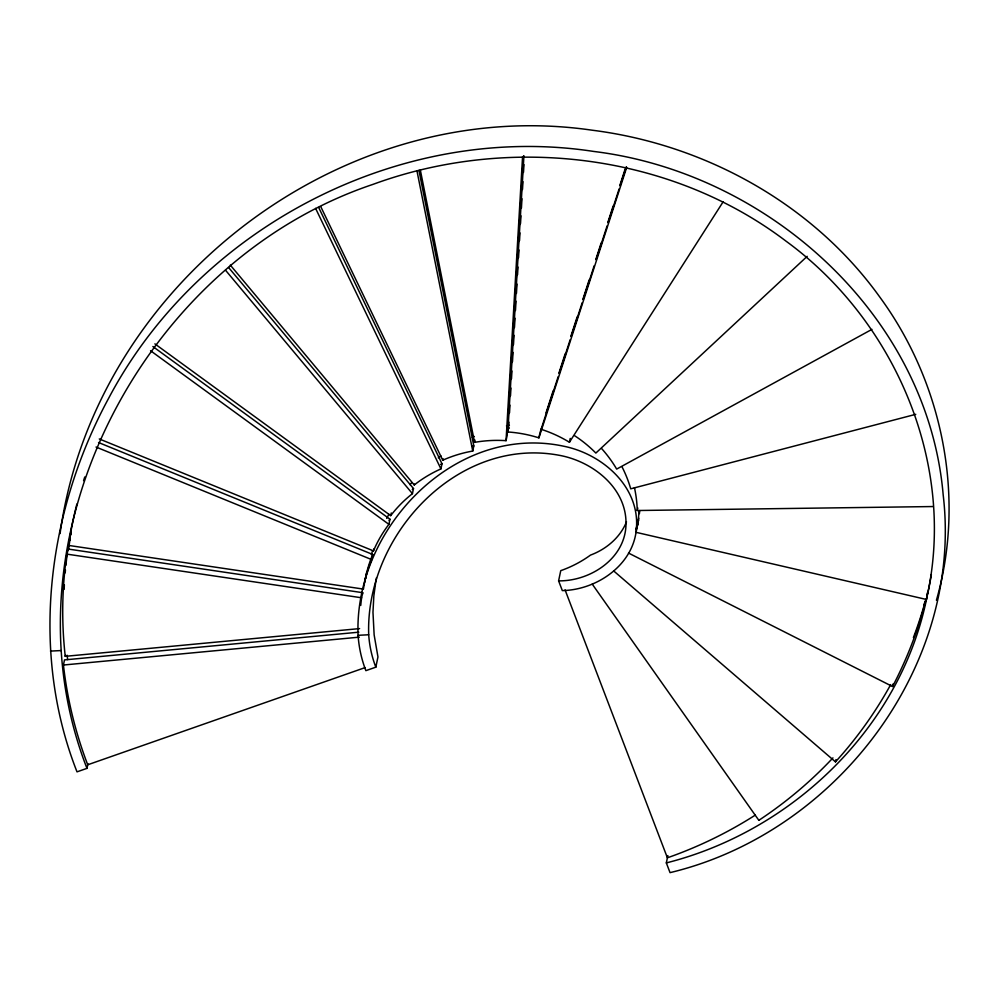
<?xml version="1.0" encoding="UTF-8"?>
<svg xmlns="http://www.w3.org/2000/svg" width="999" height="999" viewBox="0 0 999 999"><rect width="100%" height="100%" fill="white"/><g stroke="black" fill="none" stroke-linecap="round" stroke-linejoin="round"><path stroke-width="1.5" d="M558.603 580.869L562.325 590.596C598.151 589.897 635.951 563.174 636.613 525.012C637.749 484.665 601.048 453.821 564.06 446.291C454.957 422.727 353.584 529.008 358.092 635.314A127.76 123.851 11.8 0 0 365.859 670.654L375.824 667.17A117.108 113.536 11.8 0 1 368.706 634.765C365.147 536.138 456.843 436.413 558.816 455.219C592.132 461.063 626.623 487.574 626.011 524.063C625.561 558.404 590.496 581.256 558.603 580.869L560.751 570.654A117.108 113.536 11.8 0 0 590.534 555.082C606.218 549.263 620.179 537.549 626.498 521.815M420.317 169.917L474.562 442.357A127.735 123.826 11.8 0 1 506.043 440.671L522.564 156.693M523.364 156.244L507.117 435.564L506.043 440.671M626.698 167.382L538.911 437.862A127.735 123.826 11.8 0 0 507.854 431.98L523.926 155.769M508.966 422.19L508.279 429.97M509.515 412.887L509.965 405.132M510.501 395.816L510.951 388.062M511.5 378.746L511.95 370.991M512.487 361.675L513.024 352.372M513.486 344.605L514.023 335.302M514.473 327.535L515.009 318.231M515.472 310.464L516.008 301.161M516.458 293.394L517.007 284.091M517.544 274.775L517.994 267.02M518.531 257.705L518.993 249.95M519.53 240.634L519.98 232.879M520.516 223.564L520.979 215.809M521.428 208.054L521.965 198.739M522.502 189.435L522.964 181.668M523.501 172.365L523.951 164.598M68.531 549.812L70.13 538.174M60.065 533.628C94.356 284.29 342.22 93.756 592.27 130.22C705.207 144.468 813.236 204.133 879.919 297.24C942.744 383.017 965.808 497.539 936.425 600.212M70.592 535.277L71.041 532.38M70.055 537.937L69.655 540.434M70.529 534.989L70.654 534.203M364.36 584.527L364.235 585.277M364.81 581.893L365.547 577.884A127.735 123.826 11.8 0 1 372.714 554.47L98.526 442.52M375.861 581.031L373.826 596.078L372.977 612.287L374.138 634.865L377.959 656.942L375.824 667.17M364.847 581.68L365.159 579.944M365.334 578.945L366.683 572.427M376.049 579.957L376.448 577.834M927.621 593.906C955.681 461.588 894.093 320.042 786.126 241.234C670.017 153.047 508.853 134.49 373.039 184.353C143.244 261.326 -2.335 538.911 86.963 768.368L77.01 771.852C29.408 651.048 47.565 511.101 108.554 398.439C199.101 226.773 401.161 121.866 593.668 151.436C768.243 172.715 927.846 315.497 943.181 494.905C963.498 666.808 835.726 833.004 670.042 872.639L666.333 862.911L667.856 855.569M359.59 628.596L65.247 656.331A425.761 412.749 11.8 0 1 66.833 554.12L67.907 549.013L362.687 592.682A127.735 123.826 11.8 0 0 362.475 594.193M372.714 554.47L371.64 559.59A127.735 123.826 11.8 0 0 363.436 589.098L68.656 545.429L69.168 542.969M365.147 667.594L87.712 764.784A425.761 412.749 11.8 0 1 63.436 665.022L64.498 659.902L358.841 632.18M65.247 656.331L65.434 655.431M86.963 768.368L87.949 763.673M360.764 605.419A127.735 123.826 11.8 0 1 361.626 597.789L362.687 592.682M99.276 438.936L373.464 550.899L373.876 548.888M373.464 550.899A127.735 123.826 11.8 0 1 388.898 524.338L389.96 519.218L152.872 346.528M154.882 343.868L390.709 515.646L390.846 514.972M391.084 513.848L391.271 512.962M390.709 515.646A127.735 123.826 11.8 0 1 412.437 493.656L413.499 488.548L228.571 267.495M230.319 265.11L414.248 484.965L414.435 484.065M414.248 484.965A127.735 123.826 11.8 0 1 440.921 468.906L441.995 463.786L318.681 207.48M418.956 170.442L473.813 445.941L472.739 451.048A127.735 123.826 11.8 0 0 442.744 460.214L443.069 458.641M474.562 442.357L475.024 440.122M507.854 431.98L508.041 431.081M538.911 437.862L539.71 434.028M540.721 429.17A127.735 123.826 11.8 0 1 569.43 442.257L570.229 438.424M933.266 506.543L637.262 510.514L637.799 507.967M637.861 523.401L637.812 523.626A127.735 123.826 11.8 0 1 636.375 529.195M637.961 522.952L638.561 520.042M592.245 584.128L758.84 820.316L758.978 819.679M613.636 570.904L835.489 761.862L835.951 759.615M628.508 553.059L892.532 686.525L893.069 683.965M638.96 511.426A127.735 123.826 11.8 0 1 636.001 532.317L926.373 599.45L927.434 594.343M926.622 598.738C900.161 727.597 792.482 831.056 666.333 862.911M926.797 595.067L927.447 592.694M923.713 605.744L924.787 602.197M371.366 554.47L372.427 551.161M546.003 412.912L553.196 390.746M558.953 373.002L565.184 353.796M570.941 336.051L577.185 316.845M582.941 299.101L589.173 279.895M595.891 259.203L601.173 242.944M607.879 222.253L613.161 205.994M619.88 185.302L625.149 169.043M539.972 432.754L558.204 376.586M559.165 373.626L570.192 339.635M571.153 336.675L582.192 302.685M583.154 299.725L594.18 265.734M596.103 259.815L607.13 225.824M608.091 222.864L619.13 188.873M620.092 185.926L626.323 166.708M637.275 523.376L637.899 521.553M386.663 518.344L388.911 514.335M569.43 442.257L723.114 201.835M409.965 484.627L411.451 482.917M807.192 256.331L595.854 453.071A127.735 123.826 11.8 0 0 574.575 435.676M438.274 457.867L440.909 455.881M871.915 329.383L616.67 469.093A127.735 123.826 11.8 0 0 601.698 448.651M472.352 437.325L474.275 436.451M915.758 414.323L630.731 488.823A127.735 123.826 11.8 0 0 622.215 467.22M506.468 425.911L509.403 425.312M63.436 665.022L359.328 637.15M50.462 651.098L61.064 650.561M358.092 635.314L368.706 634.765M66.833 554.12L361.626 597.789M96.016 447.04L371.64 559.59M150.549 350.724L388.898 524.338M225.512 270.205L412.437 493.656M320.779 206.693L442.744 460.214M315.597 208.391L440.921 468.906M565.059 589.86L667.394 857.804A425.761 412.749 11.8 0 0 755.219 815.159M416.983 170.954L472.739 451.048M67.145 655.219L67.607 659.59M832.941 757.891A425.761 412.749 11.8 0 1 758.84 820.316M890.708 684.59A425.761 412.749 11.8 0 1 835.489 761.862M926.061 599.45A425.761 412.749 11.8 0 1 892.532 686.525M636.887 525.973A127.735 123.826 11.8 0 1 635.963 528.896M925.524 600.387A425.761 412.749 11.8 0 1 913.398 637.549M931.368 574.388A425.761 412.749 11.8 0 1 926.373 599.45M638.811 518.181A127.735 123.826 11.8 0 1 637.075 527.197M639.722 510.576A127.735 123.826 11.8 0 1 639.41 513.623M634.44 487.612A127.735 123.826 11.8 0 1 637.262 510.514M509.128 428.109A6.381 1.548 3.3 0 1 509.328 428.022M472.265 446.228A127.735 123.826 11.8 0 1 473.813 445.941M440.571 464.435A127.735 123.826 11.8 0 1 441.995 463.786M412.287 489.51A127.735 123.826 11.8 0 1 413.499 488.548M389.036 520.442A127.735 123.826 11.8 0 1 389.96 519.218M68.656 545.429A425.761 412.749 11.8 0 1 76.873 504.045M83.579 480.644A425.761 412.749 11.8 0 1 84.765 476.985M64.148 589.398A425.761 412.749 11.8 0 1 64.361 584.877M65.185 572.877A425.761 412.749 11.8 0 1 65.447 569.88M65.884 565.397A425.761 412.749 11.8 0 1 67.907 549.013"/></g></svg>
